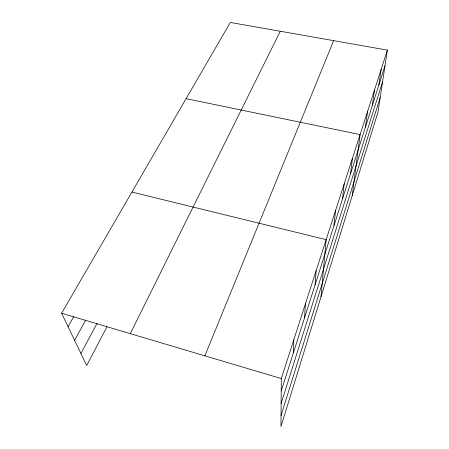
<?xml version="1.0" encoding="UTF-8"?>
<svg xmlns="http://www.w3.org/2000/svg" width="449" height="449" viewBox="0 0 449 449"><rect width="100%" height="100%" fill="white"/><g stroke="black" fill="none" stroke-linecap="round" stroke-linejoin="round"><path stroke-width="0.67" d="M387.38 50.114L281.287 378.563L280.967 426.55L377.946 112.244L387.38 50.114L230.315 22.45L61.62 313.234L86.685 365.508L107.042 326.67M293.343 352.981L293.809 339.803M304.596 317.707L305.393 303.939M315.069 284.891L316.147 270.646M321.001 296.8L326.159 239.659L131.916 192.065M333.966 225.679L335.493 210.749M342.52 198.879L344.226 183.72M350.551 173.718L352.409 158.379M352.229 195.596L360.098 134.588L186.105 98.662M365.43 127.095L367.54 111.543M372.333 105.464L374.545 89.856M378.849 85.041L381.15 69.415M281.04 415.589L380.168 97.596M281.119 403.533L382.57 81.797M281.203 391.006L385.012 65.734M204.867 355.838L333.646 40.651M130.289 333.658L280.277 31.25M80.915 353.481L97.085 323.347M74.601 340.308L85.748 320.058M68.074 326.692L73.844 316.478M61.62 313.234L281.287 378.563"/></g></svg>
